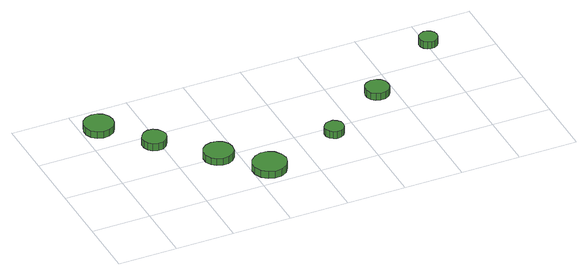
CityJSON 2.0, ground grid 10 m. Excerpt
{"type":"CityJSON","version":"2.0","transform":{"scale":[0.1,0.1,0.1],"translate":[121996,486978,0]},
"CityObjects":{
"tree1":{"type":"SolitaryVegetationObject","attributes":{"function":"something"},"geometry":[{"type":"MultiSurface","lod":"1","boundaries":[[[0,1,2,3,4,5,6,7,8,9,10,11,12,13,14]],[[15,16,17,18,19,20,21,22,23,24,25,26,27,28,29]],[[0,29,28,1]],[[1,28,27,2]],[[2,27,26,3]],[[3,26,25,4]],[[4,25,24,5]],[[5,24,23,6]],[[6,23,22,7]],[[7,22,21,8]],[[8,21,20,9]],[[9,20,19,10]],[[10,19,18,11]],[[11,18,17,12]],[[12,17,16,13]],[[13,16,15,14]],[[14,15,29,0]]]}]},
"tree2":{"type":"SolitaryVegetationObject","attributes":{"function":"something"},"geometry":[{"type":"MultiSurface","lod":"1","boundaries":[[[30,31,32,33,34,35,36,37,38,39,40,41,42,43,44]],[[45,46,47,48,49,50,51,52,53,54,55,56,57,58,59]],[[30,59,58,31]],[[31,58,57,32]],[[32,57,56,33]],[[33,56,55,34]],[[34,55,54,35]],[[35,54,53,36]],[[36,53,52,37]],[[37,52,51,38]],[[38,51,50,39]],[[39,50,49,40]],[[40,49,48,41]],[[41,48,47,42]],[[42,47,46,43]],[[43,46,45,44]],[[44,45,59,30]]]}]},
"tree3":{"type":"SolitaryVegetationObject","attributes":{"function":"something"},"geometry":[{"type":"MultiSurface","lod":"1","boundaries":[[[60,61,62,63,64,65,66,67,68,69,70,71,72,73,74]],[[75,76,77,78,79,80,81,82,83,84,85,86,87,88,89]],[[60,89,88,61]],[[61,88,87,62]],[[62,87,86,63]],[[63,86,85,64]],[[64,85,84,65]],[[65,84,83,66]],[[66,83,82,67]],[[67,82,81,68]],[[68,81,80,69]],[[69,80,79,70]],[[70,79,78,71]],[[71,78,77,72]],[[72,77,76,73]],[[73,76,75,74]],[[74,75,89,60]]]}]},
"tree4":{"type":"SolitaryVegetationObject","attributes":{"function":"something"},"geometry":[{"type":"MultiSurface","lod":"1","boundaries":[[[90,91,92,93,94,95,96,97,98,99,100,101,102,103,104]],[[105,106,107,108,109,110,111,112,113,114,115,116,117,118,119]],[[90,119,118,91]],[[91,118,117,92]],[[92,117,116,93]],[[93,116,115,94]],[[94,115,114,95]],[[95,114,113,96]],[[96,113,112,97]],[[97,112,111,98]],[[98,111,110,99]],[[99,110,109,100]],[[100,109,108,101]],[[101,108,107,102]],[[102,107,106,103]],[[103,106,105,104]],[[104,105,119,90]]]}]},
"tree5":{"type":"SolitaryVegetationObject","attributes":{"function":"something"},"geometry":[{"type":"MultiSurface","lod":"1","boundaries":[[[120,121,122,123,124,125,126,127,128,129,130,131,132,133,134]],[[135,136,137,138,139,140,141,142,143,144,145,146,147,148,149]],[[120,149,148,121]],[[121,148,147,122]],[[122,147,146,123]],[[123,146,145,124]],[[124,145,144,125]],[[125,144,143,126]],[[126,143,142,127]],[[127,142,141,128]],[[128,141,140,129]],[[129,140,139,130]],[[130,139,138,131]],[[131,138,137,132]],[[132,137,136,133]],[[133,136,135,134]],[[134,135,149,120]]]}]},
"tree6":{"type":"SolitaryVegetationObject","attributes":{"function":"something"},"geometry":[{"type":"MultiSurface","lod":"1","boundaries":[[[150,151,152,153,154,155,156,157,158,159,160,161,162,163,164]],[[165,166,167,168,169,170,171,172,173,174,175,176,177,178,179]],[[150,179,178,151]],[[151,178,177,152]],[[152,177,176,153]],[[153,176,175,154]],[[154,175,174,155]],[[155,174,173,156]],[[156,173,172,157]],[[157,172,171,158]],[[158,171,170,159]],[[159,170,169,160]],[[160,169,168,161]],[[161,168,167,162]],[[162,167,166,163]],[[163,166,165,164]],[[164,165,179,150]]]}]},
"tree7":{"type":"SolitaryVegetationObject","attributes":{"function":"something"},"geometry":[{"type":"MultiSurface","lod":"1","boundaries":[[[180,181,182,183,184,185,186,187,188,189,190,191,192,193,194]],[[195,196,197,198,199,200,201,202,203,204,205,206,207,208,209]],[[180,209,208,181]],[[181,208,207,182]],[[182,207,206,183]],[[183,206,205,184]],[[184,205,204,185]],[[185,204,203,186]],[[186,203,202,187]],[[187,202,201,188]],[[188,201,200,189]],[[189,200,199,190]],[[190,199,198,191]],[[191,198,197,192]],[[192,197,196,193]],[[193,196,195,194]],[[194,195,209,180]]]}]}
},
"vertices":[
[54,252,15],[52,262,15],[46,271,15],[37,276,15],[27,277,15],[17,274,15],[9,267,15],[5,257,15],[5,247,15],[9,237,15],[17,230,15],[27,227,15],[37,228,15],[46,233,15],[52,242,15],[52,242,2],[46,233,2],[37,228,2],[27,227,2],[17,230,2],[9,237,2],[5,247,2],[5,257,2],[9,267,2],[17,274,2],[27,277,2],[37,276,2],[46,271,2],[52,262,2],[54,252,2],
[112,177,17],[110,185,17],[105,192,17],[98,197,17],[89,198,17],[81,195,17],[75,189,17],[71,181,17],[71,173,17],[75,165,17],[81,159,17],[89,157,17],[98,157,17],[105,162,17],[110,169,17],[110,169,4],[105,162,4],[98,157,4],[89,157,4],[81,159,4],[75,165,4],[71,173,4],[71,181,4],[75,189,4],[81,195,4],[89,198,4],[98,197,4],[105,192,4],[110,185,4],[112,177,4],
[191,98,19],[189,108,19],[183,116,19],[174,121,19],[164,122,19],[154,119,19],[146,112,19],[142,103,19],[142,92,19],[146,83,19],[154,76,19],[164,73,19],[174,74,19],[183,79,19],[189,87,19],[189,87,6],[183,79,6],[174,74,6],[164,73,6],[154,76,6],[146,83,6],[142,92,6],[142,103,6],[146,112,6],[154,119,6],[164,122,6],[174,121,6],[183,116,6],[189,108,6],[191,98,6],
[254,31,21],[251,43,21],[244,53,21],[234,59,21],[222,60,21],[211,56,21],[202,48,21],[197,37,21],[197,26,21],[202,15,21],[211,7,21],[222,3,21],[234,4,21],[244,10,21],[251,20,21],[251,20,8],[244,10,8],[234,4,8],[222,3,8],[211,7,8],[202,15,8],[197,26,8],[197,37,8],[202,48,8],[211,56,8],[222,60,8],[234,59,8],[244,53,8],[251,43,8],[254,31,8],
[375,76,22],[374,83,22],[370,88,22],[364,92,22],[357,92,22],[351,90,22],[346,86,22],[343,80,22],[343,73,22],[346,67,22],[351,62,22],[357,60,22],[364,61,22],[370,64,22],[374,70,22],[374,70,9],[370,64,9],[364,61,9],[357,60,9],[351,62,9],[346,67,9],[343,73,9],[343,80,9],[346,86,9],[351,90,9],[357,92,9],[364,92,9],[370,88,9],[374,83,9],[375,76,9],
[488,150,20],[487,158,20],[482,165,20],[475,169,20],[466,170,20],[458,167,20],[452,162,20],[449,154,20],[449,146,20],[452,138,20],[458,133,20],[466,130,20],[475,131,20],[482,135,20],[487,142,20],[487,142,7],[482,135,7],[475,131,7],[466,130,7],[458,133,7],[452,138,7],[449,146,7],[449,154,7],[452,162,7],[458,167,7],[466,170,7],[475,169,7],[482,165,7],[487,158,7],[488,150,7],
[616,242,20],[615,248,20],[611,253,20],[605,257,20],[599,257,20],[593,255,20],[588,251,20],[585,245,20],[585,238,20],[588,232,20],[593,228,20],[599,226,20],[605,226,20],[611,230,20],[615,235,20],[615,235,7],[611,230,7],[605,226,7],[599,226,7],[593,228,7],[588,232,7],[585,238,7],[585,245,7],[588,251,7],[593,255,7],[599,257,7],[605,257,7],[611,253,7],[615,248,7],[616,242,7]
]}
